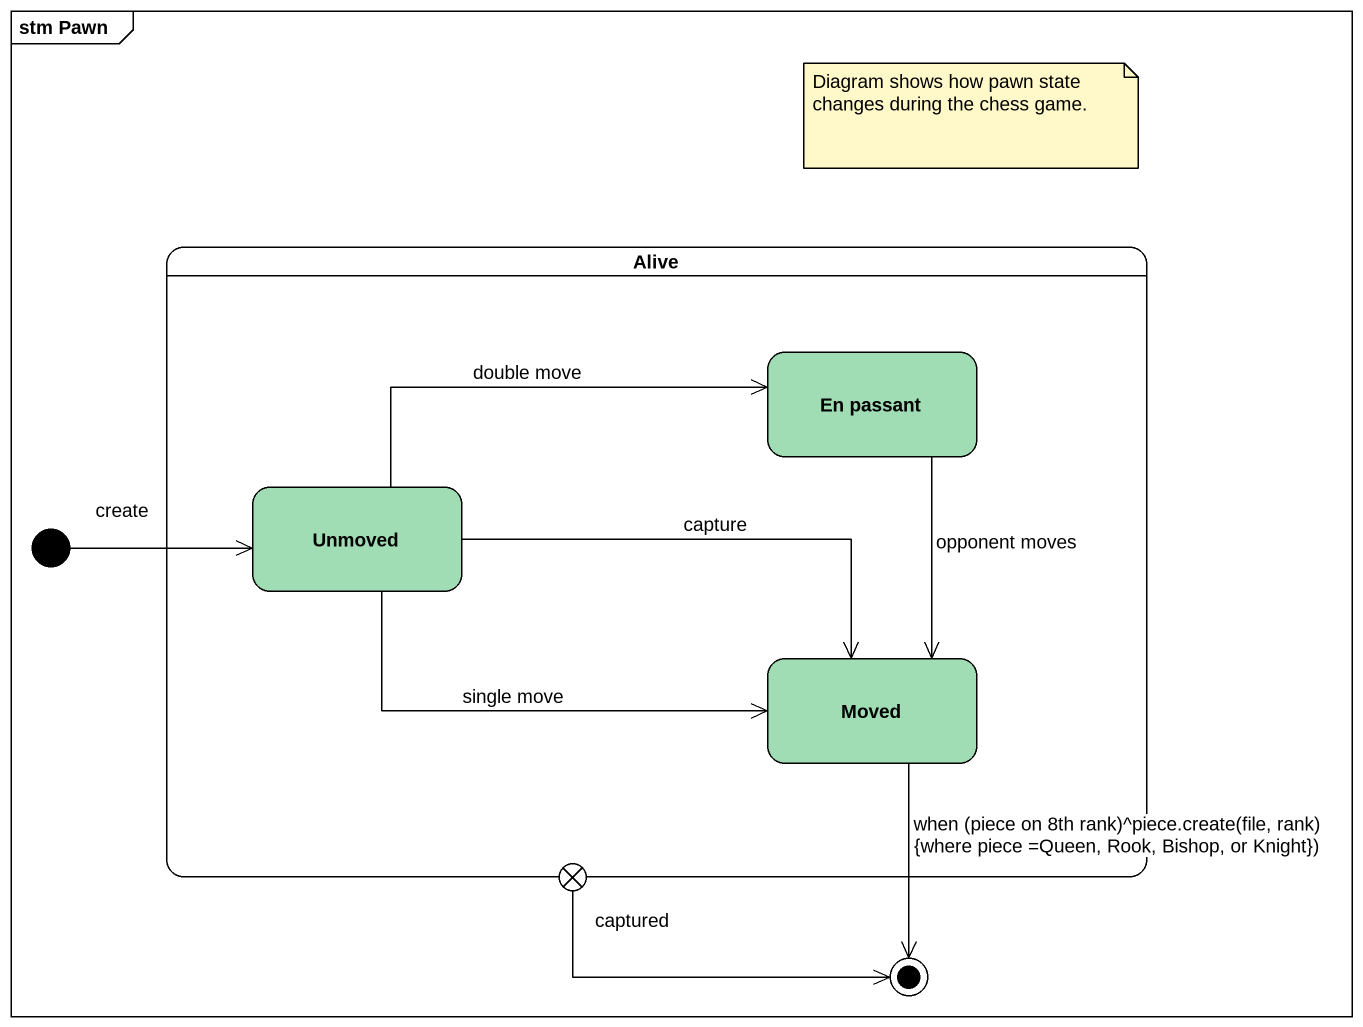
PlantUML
@startuml
mainframe stm Pawn
hide empty description
state Alive {
  state "En passant" as En_passant #A0DCB4
  state Unmoved #A0DCB4
  state Moved #A0DCB4
}
state initial1 <<start>>
state captured <<choice>>
state final1 <<end>>
En_passant --> Moved : opponent moves
Unmoved -right-> En_passant : double move
Unmoved -right-> Moved : single move
Unmoved -right-> Moved : capture
initial1 -right-> Unmoved : create
Moved --> final1 : when (piece on 8th rank)^piece.create(file, rank) {where piece =Queen, Rook, Bishop, or Knight})
captured -right-> final1
note as N1
  Diagram shows how pawn state changes during the chess game.
end note
@enduml
